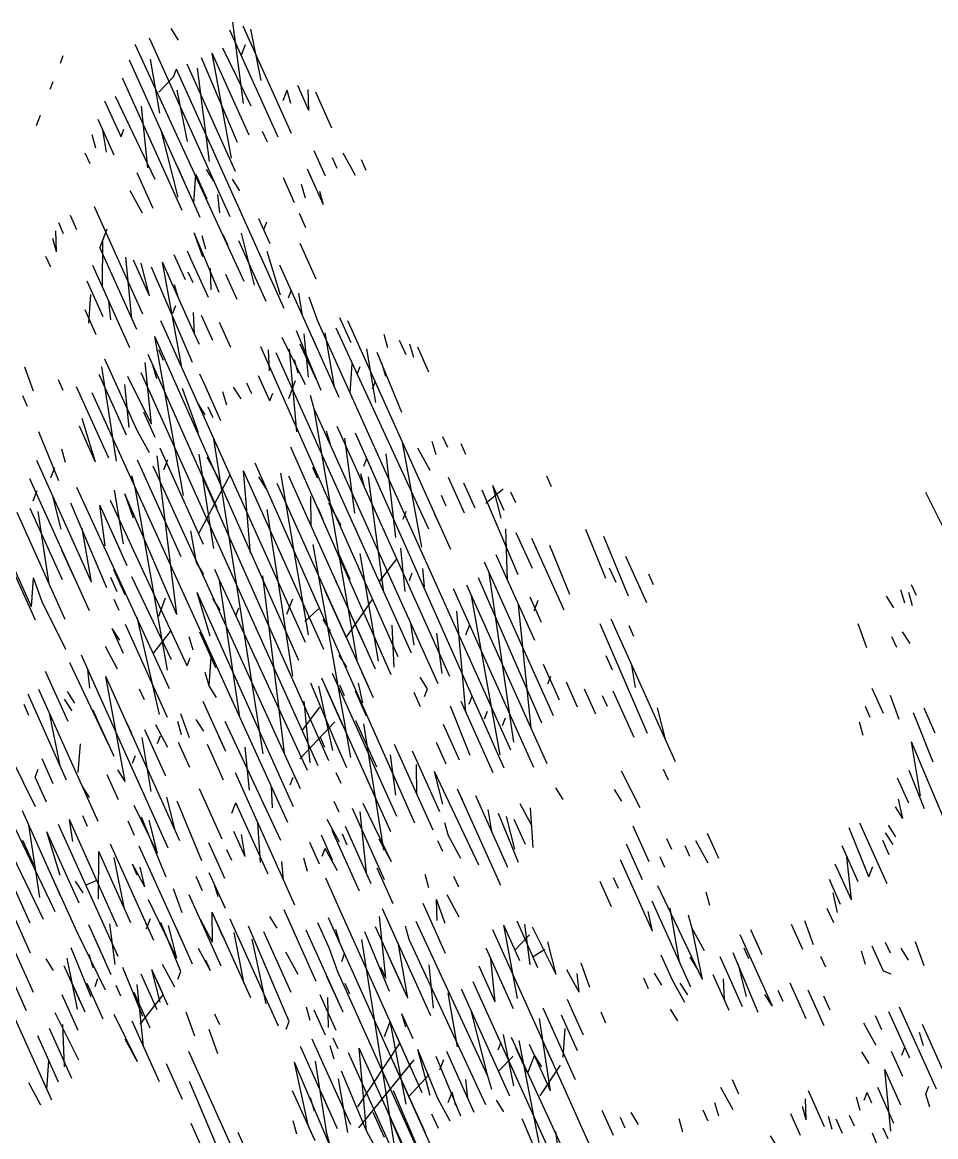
# Model space of a CAD drawing. Header units: metres. Extents: x 1851427 to 1852022, y 5183007 to 5183309.
# Drawn here: x 1851951.336 to 1851954.851, y 5183067.007 to 5183071.299 of the extents above; entities that cross this region are included whole.
import ezdxf

# ---------------------------------------------------------------- set-up
doc = ezdxf.new("R2010")
doc.units = ezdxf.units.M
doc.header["$LTSCALE"] = 2.5
doc.layers.add('FEUIL', color=7, linetype='CONTINUOUS')
doc.layers.add('TRONC', color=7, linetype='CONTINUOUS')
doc.layers.add('PRO_BAT', color=252, linetype='CONTINUOUS', lineweight=18)

# ---------------------------------------------------------------- blocks, each defined once
blk = doc.blocks.new('00_prunus')
at = {"layer": 'FEUIL', "color": 62, "linetype": 'Continuous'}
for p, q in [((1.8585, 6.9034), (2.0109, 7.0558)), ((1.9448, 6.9746), (1.9956, 7.0558)), ((1.9601, 6.9238), (2.0312, 7.0558)), ((1.8788, 6.8882), (2.0312, 7.0406)), ((1.9956, 7.0254), (1.9956, 7.005)), ((1.7924, 6.939), (1.8432, 6.9898)), ((1.8432, 6.9542), (1.8585, 6.9898)), ((1.8432, 6.9542), (1.8788, 6.9898)), ((1.9296, 6.873), (2.0464, 6.9898)), ((1.9448, 6.9238), (2.0312, 7.005)), ((1.9448, 6.8222), (2.0464, 6.9898)), ((1.8788, 6.9542), (1.894, 6.9746)), ((1.894, 6.9542), (1.894, 6.9746)), ((1.9093, 6.7206), (2.1633, 6.9746)), ((1.9448, 6.8526), (2.0617, 6.9746)), ((1.8432, 6.619), (2.1836, 6.9542)), ((1.9296, 6.8018), (2.082, 6.9542)), ((1.9804, 6.8018), (2.0617, 6.9542)), ((1.7569, 6.5986), (2.0972, 6.939)), ((2.0972, 6.9238), (2.0972, 6.939)), ((2.0972, 6.8526), (2.148, 6.939)), ((1.9804, 6.7206), (2.1836, 6.9238)), ((2.0972, 6.9238), (2.1125, 6.8882)), ((1.7061, 6.8882), (1.7213, 6.9034)), ((1.7213, 6.873), (1.7569, 6.9034)), ((1.7569, 6.873), (1.7721, 6.8882)), ((1.7721, 6.8526), (1.8077, 6.8882)), ((1.894, 6.873), (1.9093, 6.8882)), ((1.9956, 6.7002), (2.1836, 6.8882)), ((2.0312, 6.8222), (2.082, 6.9034)), ((2.3004, 6.8882), (2.3004, 6.873)), ((1.7569, 6.8018), (1.8077, 6.8526)), ((2.0617, 6.7358), (2.1836, 6.8526)), ((2.082, 6.751), (2.1328, 6.8526)), ((2.148, 6.7866), (2.1988, 6.8374)), ((2.3004, 6.8222), (2.3004, 6.8374)), ((1.7569, 6.8018), (1.7721, 6.8222)), ((1.7924, 6.8018), (1.8077, 6.8222)), ((1.8077, 6.7866), (1.8432, 6.8222)), ((2.0109, 6.7206), (2.082, 6.8222)), ((1.9093, 6.7714), (1.9296, 6.7866)), ((2.148, 6.7866), (2.148, 6.8018)), ((2.148, 6.751), (2.1988, 6.8018)), ((2.1633, 6.751), (2.1836, 6.7866)), ((1.9804, 6.7206), (1.9956, 6.7714)), ((2.1836, 6.751), (2.1988, 6.7714)), ((2.3004, 6.751), (2.3004, 6.7714)), ((1.9296, 6.7206), (1.9448, 6.751)), ((1.8229, 6.7002), (1.8585, 6.7358)), ((1.8432, 6.7206), (1.8432, 6.7358)), ((2.0464, 6.685), (2.0972, 6.7358)), ((2.1836, 6.7206), (2.1988, 6.7358)), ((0.4666, 6.6342), (0.5377, 6.7002)), ((1.7721, 6.619), (1.8229, 6.685)), ((1.7924, 6.5986), (1.8788, 6.685)), ((1.8229, 6.619), (1.8788, 6.7002)), ((1.894, 6.6698), (1.9093, 6.685)), ((2.0617, 6.6698), (2.0972, 6.7002)), ((1.7213, 6.5986), (1.7924, 6.6698)), ((1.8788, 6.5834), (1.9601, 6.6698)), ((1.9296, 6.6494), (1.9448, 6.6698)), ((1.9956, 6.497), (2.148, 6.6494)), ((1.7213, 6.5986), (1.7416, 6.6342)), ((1.7569, 6.6342), (1.7569, 6.619)), ((1.3149, 6.2938), (1.64, 6.619)), ((1.4673, 6.5834), (1.5029, 6.619)), ((1.5029, 6.5986), (1.5181, 6.619)), ((1.5181, 6.5986), (1.5384, 6.619)), ((1.6197, 6.5834), (1.6553, 6.619)), ((1.8432, 6.5834), (1.8788, 6.619)), ((1.894, 6.5834), (1.9093, 6.619)), ((1.894, 6.5682), (1.9448, 6.619)), ((1.9448, 6.5834), (1.9804, 6.619)), ((2.1125, 6.619), (2.1125, 6.5834)), ((2.1633, 6.5986), (2.1836, 6.619)), ((1.0812, 5.989), (1.6908, 6.5986)), ((1.3657, 6.3142), (1.6553, 6.5986)), ((1.4876, 6.497), (1.5689, 6.5834)), ((1.5384, 6.497), (1.5892, 6.5834)), ((1.6197, 6.497), (1.6705, 6.5834)), ((1.8788, 6.4462), (2.0109, 6.5834)), ((1.894, 6.431), (1.9956, 6.5986)), ((1.894, 6.497), (1.9956, 6.5986)), ((1.9296, 6.5834), (1.9448, 6.5986)), ((1.9956, 6.5326), (2.0312, 6.5834)), ((1.9956, 6.5326), (2.0464, 6.5834)), ((1.9956, 6.4666), (2.1125, 6.5834)), ((2.0109, 6.4818), (2.0617, 6.5834)), ((2.082, 6.5174), (2.1125, 6.5986)), ((2.1836, 6.5834), (2.1988, 6.5986)), ((2.1836, 6.5478), (2.1988, 6.5834)), ((1.6045, 6.4818), (1.6908, 6.5682)), ((1.6705, 6.497), (1.7061, 6.5682)), ((2.1836, 6.5478), (2.1988, 6.5682)), ((1.5892, 6.5478), (1.5892, 6.5326)), ((1.5892, 6.497), (1.6045, 6.5478)), ((1.6553, 6.497), (1.7061, 6.5478)), ((1.6705, 6.4818), (1.7416, 6.5478)), ((1.9956, 6.431), (2.1125, 6.5478)), ((0.4869, 6.5174), (0.5021, 6.5326)), ((1.5537, 6.5326), (1.5537, 6.5174)), ((1.6553, 6.3954), (1.7213, 6.5326)), ((1.8229, 6.497), (1.8585, 6.5326)), ((1.8585, 6.497), (1.894, 6.5326)), ((1.894, 6.497), (1.9093, 6.5326)), ((1.9448, 6.5326), (1.9448, 6.5174)), ((2.1836, 6.5174), (2.1988, 6.5326)), ((0.4869, 6.497), (0.5021, 6.5174)), ((0.5021, 6.497), (0.5174, 6.5174)), ((1.3149, 6.0906), (1.7416, 6.5174)), ((1.3352, 6.0754), (1.7721, 6.5174)), ((1.7416, 6.4818), (1.7569, 6.5174)), ((2.0617, 6.4666), (2.1125, 6.5174)), ((0.5174, 6.4818), (0.5377, 6.497)), ((1.1828, 6.4666), (1.1981, 6.4818)), ((1.3505, 6.4666), (1.3657, 6.4818)), ((1.386, 6.4666), (1.4013, 6.4818)), ((1.5029, 6.0398), (1.9601, 6.497)), ((1.6908, 6.4818), (1.6908, 6.4462)), ((2.0464, 6.4666), (2.0617, 6.497)), ((2.082, 6.4462), (2.0972, 6.497)), ((1.4013, 6.4462), (1.4165, 6.4666)), ((1.5029, 6.0043), (1.9601, 6.4666)), ((1.7213, 6.431), (1.7569, 6.4666)), ((1.8077, 6.2126), (1.9601, 6.4666)), ((2.0617, 6.431), (2.0972, 6.4666)), ((0.4666, 6.431), (0.4869, 6.4462)), ((1.2489, 6.0551), (1.64, 6.4462)), ((1.3657, 6.2786), (1.4673, 6.4462)), ((1.4013, 6.0398), (1.64, 6.4462)), ((1.4013, 6.4158), (1.4368, 6.4462)), ((1.7213, 6.431), (1.7213, 6.4462)), ((1.7569, 6.431), (1.7721, 6.4462)), ((0.4869, 6.4158), (0.5021, 6.431)), ((0.5377, 6.3954), (0.5682, 6.431)), ((1.0812, 5.9535), (1.5537, 6.431)), ((1.2336, 6.4158), (1.2489, 6.431)), ((1.2336, 6.0754), (1.5892, 6.431)), ((1.2489, 6.3802), (1.2844, 6.431)), ((1.2489, 6.3954), (1.2844, 6.431)), ((1.2641, 6.431), (1.2844, 6.3954)), ((1.386, 5.8519), (1.9601, 6.431)), ((1.7721, 6.4158), (1.7924, 6.431)), ((0.9796, 6.3294), (1.0609, 6.4158)), ((1.0304, 6.3446), (1.0965, 6.4158)), ((1.1828, 6.2938), (1.2997, 6.4158)), ((1.2997, 6.3802), (1.3352, 6.4158)), ((1.3149, 6.365), (1.3657, 6.4158)), ((1.4165, 6.2786), (1.4876, 6.4158)), ((1.5029, 6.2938), (1.5689, 6.4158)), ((1.7924, 6.3954), (1.8077, 6.4158)), ((1.7924, 6.365), (1.8432, 6.4158)), ((1.9093, 6.3142), (1.9601, 6.4158)), ((0.9441, 6.3294), (1.0101, 6.3954)), ((0.9441, 6.365), (0.9593, 6.3802)), ((1.3505, 6.365), (1.3657, 6.3802)), ((1.4013, 5.8366), (1.9601, 6.3954)), ((1.5181, 6.3802), (1.5181, 6.3954)), ((1.8077, 6.365), (1.8229, 6.3802)), ((1.8229, 6.3294), (1.8788, 6.3954)), ((1.9093, 6.3142), (1.9804, 6.3802)), ((1.9296, 6.2938), (2.0312, 6.3954)), ((1.9448, 6.2278), (2.0312, 6.3802)), ((1.0101, 6.3446), (1.0304, 6.365)), ((1.0812, 6.2938), (1.1473, 6.365)), ((1.0812, 6.2634), (1.1828, 6.365)), ((1.1625, 6.3142), (1.2133, 6.365)), ((1.1981, 6.2786), (1.2336, 6.365)), ((1.3352, 6.0398), (1.6553, 6.365)), ((1.4013, 6.177), (1.5029, 6.365)), ((1.9448, 6.2938), (1.9804, 6.365)), ((1.9448, 6.2786), (2.0312, 6.365)), ((0.365, 6.2938), (0.4005, 6.3294)), ((0.4361, 6.2938), (0.4666, 6.3294)), ((0.4666, 6.2938), (0.5021, 6.3294)), ((1.4165, 6.3294), (1.4165, 6.3142)), ((1.4165, 5.7198), (2.0312, 6.3294)), ((1.5029, 5.8214), (1.7924, 6.3294)), ((1.9601, 6.2278), (2.0617, 6.3294)), ((2.082, 6.3142), (2.0972, 6.3294)), ((2.1328, 6.2938), (2.1633, 6.3294)), ((0.3497, 6.243), (0.4158, 6.3142)), ((1.1117, 6.1922), (1.2336, 6.3142)), ((1.1981, 5.8011), (1.7061, 6.3142)), ((1.3657, 6.0398), (1.64, 6.3142)), ((1.5029, 6.0551), (1.6553, 6.3142)), ((0.4869, 6.2786), (0.5021, 6.2938)), ((0.7917, 6.0754), (0.9949, 6.2786)), ((0.9441, 6.2634), (0.9593, 6.2786)), ((1.0304, 6.0754), (1.2489, 6.2938)), ((1.0812, 6.0043), (1.2336, 6.2786)), ((1.3657, 6.0043), (1.6553, 6.2938)), ((1.4673, 6.0398), (1.7213, 6.2938)), ((1.5689, 6.243), (1.5892, 6.2938)), ((1.6553, 6.1567), (1.7213, 6.2938)), ((1.6705, 6.2786), (1.6908, 6.2938)), ((1.7213, 6.1414), (1.8077, 6.2938)), ((1.7416, 6.2786), (1.7569, 6.1567)), ((1.7416, 6.1414), (1.8788, 6.2786)), ((1.9804, 6.2126), (2.0312, 6.2786)), ((2.1328, 6.2634), (2.148, 6.2786)), ((0.2837, 6.1414), (0.4005, 6.2634)), ((0.3497, 6.177), (0.4005, 6.2634)), ((0.8577, 6.1059), (1.0101, 6.2634)), ((1.0457, 6.0551), (1.2489, 6.2634)), ((1.1117, 6.2278), (1.1473, 6.2634)), ((1.132, 6.243), (1.132, 6.2634)), ((1.3657, 6.1922), (1.4013, 6.2634)), ((1.7416, 6.0043), (1.8788, 6.2634)), ((1.8585, 6.2634), (1.8585, 6.243)), ((1.9804, 6.2126), (2.0312, 6.2634)), ((1.0101, 5.989), (1.2641, 6.243)), ((1.0609, 6.0398), (1.1625, 6.243)), ((1.3352, 6.2126), (1.3505, 6.243)), ((1.4013, 6.243), (1.4165, 6.1922)), ((1.4165, 5.7858), (1.8788, 6.243)), ((1.5029, 5.9738), (1.6553, 6.243)), ((0.3345, 6.1567), (0.3853, 6.2126)), ((0.9085, 6.177), (0.9288, 6.2126)), ((0.9593, 6.1922), (0.9796, 6.2126)), ((1.0304, 5.9738), (1.2844, 6.2278)), ((1.0965, 5.9738), (1.2489, 6.2278)), ((1.3505, 5.8722), (1.5537, 6.2126)), ((1.3657, 6.2278), (1.3657, 6.2126)), ((1.3657, 6.0551), (1.4673, 6.2278)), ((1.7721, 6.1059), (1.894, 6.2278)), ((2.0312, 6.1567), (2.0972, 6.2278)), ((2.0312, 6.1922), (2.0464, 6.2126)), ((0.365, 6.1567), (0.4005, 6.1922)), ((1.1828, 6.0246), (1.2641, 6.1922)), ((1.7213, 5.9027), (1.894, 6.1922)), ((1.2336, 6.177), (1.2336, 6.1567)), ((1.7416, 6.0043), (1.9093, 6.177)), ((1.8788, 6.0906), (1.9296, 6.177)), ((1.9093, 6.0043), (2.082, 6.177)), ((2.0464, 6.1567), (2.0464, 6.177)), ((0.365, 6.1262), (0.3853, 6.1567)), ((0.8222, 6.1059), (0.8577, 6.1567)), ((0.878, 6.0906), (0.9441, 6.1567)), ((1.0304, 6.1059), (1.0812, 6.1567)), ((1.4165, 6.1567), (1.4368, 6.0754)), ((1.6908, 5.923), (1.9296, 6.1567)), ((1.7061, 5.8722), (1.9956, 6.1567)), ((1.7416, 6.1059), (1.7721, 6.1567)), ((0.365, 6.1262), (0.3853, 6.1414)), ((0.9441, 6.1262), (0.9593, 6.1414)), ((0.9593, 6.1059), (0.9949, 6.1414)), ((0.9949, 6.1059), (1.0304, 6.1414)), ((1.0609, 6.1262), (1.0609, 6.1414)), ((1.2489, 6.0754), (1.2844, 6.1414)), ((1.3149, 6.1059), (1.3352, 6.1414)), ((1.8788, 6.0754), (1.9448, 6.1414)), ((1.894, 5.9535), (2.082, 6.1414)), ((1.9093, 6.0754), (1.9448, 6.1414)), ((1.3352, 6.0551), (1.3657, 6.1262)), ((1.4673, 5.8366), (1.6197, 6.1262)), ((1.8788, 6.0043), (1.9956, 6.1262)), ((1.9956, 6.0754), (2.0312, 6.1262)), ((2.0617, 6.1059), (2.0617, 6.1262)), ((0.3497, 6.0043), (0.4361, 6.0906)), ((0.365, 6.0906), (0.3853, 6.1059)), ((0.365, 6.0754), (0.3853, 6.0906)), ((0.4005, 6.0551), (0.4361, 6.0906)), ((1.4165, 5.8214), (1.6908, 6.0906)), ((1.5029, 6.1059), (1.5181, 6.0754)), ((1.5537, 6.1059), (1.5537, 6.0754)), ((1.5689, 5.8722), (1.6908, 6.0906)), ((1.9093, 6.0043), (1.9601, 6.0906)), ((1.9601, 5.989), (2.0617, 6.0906)), ((1.9804, 5.9738), (2.0464, 6.0906)), ((0.365, 6.0551), (0.3853, 6.0754)), ((0.3853, 6.0043), (0.4513, 6.0754)), ((1.9296, 5.923), (2.082, 6.0754)), ((0.7917, 6.0398), (0.8069, 6.0551)), ((1.1828, 6.0551), (1.1828, 6.0398)), ((1.2641, 6.0398), (1.2844, 6.0551)), ((1.4165, 5.7503), (1.7213, 6.0551)), ((1.64, 6.0551), (1.64, 6.0398)), ((1.6705, 5.989), (1.7213, 6.0551)), ((0.4005, 5.989), (0.4513, 6.0398)), ((1.0965, 5.9382), (1.1981, 6.0398)), ((1.1117, 6.0398), (1.1117, 6.0246)), ((1.1473, 6.0398), (1.1473, 6.0246)), ((1.2641, 6.0246), (1.2641, 6.0398)), ((1.7213, 5.923), (1.8432, 6.0398)), ((1.9448, 6.0043), (1.9804, 6.0398)), ((0.3853, 6.0043), (0.3853, 6.0246)), ((0.4005, 5.9535), (0.4361, 6.0246)), ((0.8222, 5.9738), (0.878, 6.0246)), ((1.1473, 5.9535), (1.2133, 6.0246)), ((1.2641, 6.0043), (1.2844, 6.0246)), ((1.7721, 6.0246), (1.7721, 5.989)), ((1.8585, 6.0043), (1.8788, 6.0246)), ((0.4005, 5.9535), (0.4513, 6.0043)), ((0.8577, 5.9738), (0.878, 5.989)), ((1.1625, 5.9382), (1.2133, 5.989)), ((1.2336, 5.8011), (1.4368, 6.0043)), ((1.2336, 5.7706), (1.4521, 5.989)), ((1.3657, 5.9738), (1.386, 6.0043)), ((1.9804, 5.9027), (2.082, 6.0043)), ((0.4158, 5.9382), (0.4513, 5.9738)), ((0.6545, 5.9382), (0.6901, 5.9738)), ((1.386, 5.8722), (1.4521, 5.9738)), ((1.386, 5.8874), (1.4673, 5.9738)), ((1.6908, 5.9535), (1.7061, 5.9738)), ((1.7061, 5.8214), (1.8077, 5.9738)), ((1.7416, 5.9738), (1.7569, 5.923)), ((1.9804, 5.9382), (2.0109, 5.9738)), ((1.9956, 5.923), (2.0109, 5.9738)), ((0.4158, 5.923), (0.4361, 5.9535)), ((0.6698, 5.923), (0.7053, 5.9535)), ((0.9593, 5.9382), (0.9796, 5.9535)), ((1.1828, 5.923), (1.2133, 5.9535)), ((1.64, 5.9027), (1.6553, 5.9535)), ((1.6908, 5.8214), (1.8229, 5.9535)), ((0.7053, 5.923), (0.7206, 5.9382)), ((0.7409, 5.923), (0.7561, 5.9382)), ((0.7714, 5.8874), (0.8222, 5.9382)), ((1.2336, 5.735), (1.3505, 5.9382)), ((1.4165, 5.8366), (1.4673, 5.9382)), ((1.4368, 5.9382), (1.4521, 5.8874)), ((1.6908, 5.923), (1.6908, 5.9382)), ((1.8229, 5.923), (1.8432, 5.9382)), ((0.2329, 5.8874), (0.2634, 5.923)), ((0.4158, 5.9027), (0.4361, 5.923)), ((1.1625, 5.8366), (1.2489, 5.923)), ((1.1625, 5.8011), (1.2844, 5.923)), ((1.4013, 5.923), (1.4368, 5.8366)), ((1.64, 5.9027), (1.6553, 5.923)), ((0.2634, 5.8874), (0.2837, 5.9027)), ((0.2989, 5.8874), (0.3142, 5.9027)), ((0.2989, 5.8519), (0.3345, 5.8874)), ((0.7409, 5.8874), (0.7561, 5.9027)), ((0.7714, 5.8519), (0.8222, 5.9027)), ((0.9796, 5.8366), (1.0101, 5.9027)), ((0.9949, 5.8722), (1.0304, 5.9027)), ((1.0101, 5.7858), (1.1117, 5.8874)), ((1.0101, 5.7503), (1.1473, 5.8874)), ((1.0609, 5.7706), (1.1981, 5.9027)), ((1.132, 5.8722), (1.1473, 5.8874)), ((1.1625, 5.8519), (1.1981, 5.9027)), ((1.2133, 5.8519), (1.2336, 5.9027)), ((1.2489, 5.8366), (1.2844, 5.9027)), ((0.3345, 5.8519), (0.3497, 5.8722)), ((0.7206, 5.7706), (0.8222, 5.8722)), ((0.9949, 5.8366), (1.0304, 5.8722)), ((0.9949, 5.8011), (1.0609, 5.8722)), ((1.0101, 5.8214), (1.0457, 5.8722)), ((1.0609, 5.8366), (1.0812, 5.8722)), ((0.2837, 5.8519), (0.2989, 5.8519)), ((0.6037, 5.7198), (0.7409, 5.8519)), ((1.4165, 5.6842), (1.5892, 5.8519)), ((1.5892, 5.6182), (1.8229, 5.8519)), ((1.6045, 5.5979), (1.8585, 5.8519)), ((1.7213, 5.6842), (1.8229, 5.8519)), ((1.7416, 5.8366), (1.7569, 5.8519)), ((1.7721, 5.735), (1.894, 5.8519)), ((1.8432, 5.8214), (1.8585, 5.8519)), ((0.4005, 5.8214), (0.4158, 5.8366)), ((0.5174, 5.8011), (0.5529, 5.8366)), ((0.8069, 5.8214), (0.8222, 5.8366)), ((1.64, 5.8011), (1.6705, 5.8366)), ((0.4666, 5.7198), (0.5682, 5.8214)), ((0.619, 5.6995), (0.7409, 5.8214)), ((0.6545, 5.735), (0.7053, 5.8214)), ((0.8069, 5.7858), (0.8425, 5.8214)), ((1.5029, 5.7503), (1.5384, 5.8214)), ((1.5689, 5.8011), (1.5892, 5.8214)), ((1.6553, 5.8011), (1.6705, 5.8214)), ((1.8585, 5.7503), (1.9296, 5.8214)), ((0.111, 5.6995), (0.1973, 5.7858)), ((0.1313, 5.6842), (0.2481, 5.8011)), ((0.1973, 5.7198), (0.2634, 5.7858)), ((0.4869, 5.6995), (0.5682, 5.7858)), ((0.6037, 5.7198), (0.6545, 5.8011)), ((0.619, 5.7706), (0.6545, 5.8011)), ((0.7206, 5.7706), (0.7409, 5.8011)), ((1.0965, 5.7706), (1.132, 5.8011)), ((1.2133, 5.7198), (1.2997, 5.8011)), ((1.2133, 5.6842), (1.3149, 5.7858)), ((1.2489, 5.6842), (1.2997, 5.7858)), ((1.4368, 5.7858), (1.4368, 5.8011)), ((1.5892, 5.7858), (1.6045, 5.8011)), ((1.6197, 5.7503), (1.6553, 5.7858)), ((1.6553, 5.7198), (1.7213, 5.7858)), ((1.6705, 5.7706), (1.7061, 5.8011)), ((1.6908, 5.7706), (1.6908, 5.7858)), ((1.7416, 5.5979), (1.9296, 5.7858)), ((1.8077, 5.7706), (1.8229, 5.7858)), ((1.8585, 5.7858), (1.8788, 5.8011)), ((1.8585, 5.7706), (1.8788, 5.7858)), ((0.1821, 5.7503), (0.1973, 5.7706)), ((0.2634, 5.7503), (0.2837, 5.7706)), ((0.365, 5.7503), (0.3853, 5.7706)), ((0.365, 5.7198), (0.4158, 5.7706)), ((0.4005, 5.7198), (0.4513, 5.7706)), ((0.5174, 5.7198), (0.5529, 5.7706)), ((1.3505, 5.5826), (1.5384, 5.7706)), ((1.4521, 5.735), (1.4673, 5.7706)), ((1.6705, 5.6842), (1.7213, 5.7706)), ((1.8229, 5.6487), (1.9448, 5.7706)), ((0.2634, 5.7198), (0.2989, 5.7503)), ((0.4513, 5.735), (0.4666, 5.7503)), ((0.5174, 5.6995), (0.5682, 5.7503)), ((1.2336, 5.669), (1.3149, 5.7503)), ((1.8432, 5.669), (1.894, 5.7503)), ((1.9296, 5.735), (1.9448, 5.7503)), ((0.2126, 5.7198), (0.2126, 5.735)), ((0.4666, 5.7198), (0.4869, 5.735)), ((0.5377, 5.6842), (0.5885, 5.735)), ((0.5529, 5.6995), (0.5682, 5.735)), ((1.0812, 5.7198), (1.0965, 5.735)), ((1.2489, 5.6487), (1.3352, 5.735)), ((1.2997, 5.7198), (1.3149, 5.735)), ((1.7213, 5.735), (1.7213, 5.7198)), ((0.1973, 5.6842), (0.2329, 5.7198)), ((1.3149, 5.6842), (1.3505, 5.7198)), ((1.4165, 5.6182), (1.5181, 5.7198)), ((1.5181, 5.6995), (1.5181, 5.7198)), ((1.7416, 5.2626), (2.1988, 5.7198)), ((1.7721, 5.3286), (2.1633, 5.7198)), ((1.8077, 5.669), (1.8229, 5.7198)), ((0.1465, 5.669), (0.1465, 5.6842)), ((0.1821, 5.5826), (0.2329, 5.6842)), ((0.1821, 5.6334), (0.2329, 5.6842)), ((0.2634, 5.6842), (0.2837, 5.6995)), ((0.619, 5.6842), (0.6393, 5.6995)), ((0.619, 5.669), (0.6545, 5.6995)), ((0.8577, 5.6334), (0.9288, 5.6995)), ((0.8577, 5.6334), (0.8933, 5.6842)), ((0.8933, 5.6334), (0.9593, 5.6995)), ((0.9085, 5.6334), (0.9441, 5.6995)), ((0.9085, 5.5674), (0.9796, 5.6842)), ((0.9288, 5.6842), (0.9441, 5.6487)), ((0.9288, 5.6334), (0.9796, 5.6842)), ((1.0609, 5.669), (1.0965, 5.6995)), ((1.0812, 5.6487), (1.1117, 5.6842)), ((1.0965, 5.6487), (1.1117, 5.6842)), ((1.3352, 5.6842), (1.3352, 5.6995)), ((1.3352, 5.669), (1.3657, 5.6995)), ((1.4368, 5.6334), (1.4673, 5.6995)), ((1.5384, 5.5979), (1.6197, 5.6842)), ((1.6045, 5.6334), (1.64, 5.6842)), ((1.7213, 5.6842), (1.7416, 5.6995)), ((1.7213, 5.6487), (1.7569, 5.6842)), ((0.1313, 5.6487), (0.1465, 5.669)), ((0.7714, 5.4455), (0.9949, 5.669)), ((0.7917, 5.6334), (0.8222, 5.669)), ((0.8933, 5.669), (0.9085, 5.6487)), ((1.0609, 5.5979), (1.132, 5.669)), ((1.3505, 5.6487), (1.3657, 5.669)), ((1.4673, 5.6334), (1.4876, 5.669)), ((1.4673, 5.6334), (1.5029, 5.669)), ((1.8432, 5.6334), (1.8788, 5.669)), ((0.1821, 5.5979), (0.2329, 5.6487)), ((0.619, 5.6334), (0.6393, 5.6487)), ((0.8069, 5.6182), (0.8222, 5.6487)), ((0.8069, 5.6182), (0.8425, 5.6487)), ((1.386, 5.6182), (1.4013, 5.6487)), ((1.6197, 5.5826), (1.6908, 5.6487)), ((1.7721, 5.6334), (1.7924, 5.6487)), ((1.8585, 5.5826), (1.9296, 5.6487)), ((1.8788, 5.6334), (1.8788, 5.6487)), ((0.2329, 5.6182), (0.2481, 5.6334)), ((0.2481, 5.6182), (0.2481, 5.6334)), ((0.9085, 5.5471), (0.9949, 5.6334)), ((0.9085, 5.415), (1.132, 5.6334)), ((1.0457, 5.481), (1.1981, 5.6334)), ((1.4876, 5.6182), (1.5029, 5.6334)), ((1.6197, 5.5826), (1.6553, 5.6334)), ((1.8432, 5.5979), (1.8788, 5.6334)), ((0.2481, 5.5979), (0.2634, 5.6182)), ((0.9441, 5.5471), (0.9796, 5.6182)), ((1.1473, 5.5166), (1.1981, 5.6182)), ((1.6705, 5.5979), (1.6908, 5.6182)), ((0.1821, 5.5674), (0.1973, 5.5826)), ((0.2481, 5.5674), (0.2634, 5.5826)), ((0.2481, 5.5674), (0.2634, 5.5826)), ((0.2989, 5.5471), (0.3497, 5.5979)), ((0.3345, 5.5471), (0.3497, 5.5826)), ((0.8069, 5.5826), (0.8222, 5.5979)), ((0.8425, 5.1407), (1.2844, 5.5826)), ((0.8933, 5.3642), (1.132, 5.5979)), ((0.9441, 5.5471), (0.9949, 5.5979)), ((1.0101, 5.3439), (1.2641, 5.5979)), ((1.0965, 5.4963), (1.1981, 5.5979)), ((1.0965, 5.4963), (1.1473, 5.5826)), ((1.132, 5.4963), (1.2133, 5.5826)), ((1.4876, 5.5826), (1.5029, 5.5979)), ((1.64, 5.4302), (1.7924, 5.5826)), ((1.7569, 5.5826), (1.7721, 5.5979)), ((1.7721, 5.5471), (1.7924, 5.5826)), ((0.1313, 5.481), (0.2126, 5.5674)), ((0.2634, 5.5471), (0.2837, 5.5674)), ((0.2837, 5.5471), (0.2989, 5.5674)), ((0.3345, 5.5471), (0.3497, 5.5674)), ((0.4666, 5.5471), (0.4869, 5.5674)), ((0.6698, 5.2423), (0.9949, 5.5674)), ((0.7561, 5.4658), (0.8577, 5.5674)), ((0.7714, 5.5166), (0.8222, 5.5674)), ((1.0101, 5.2118), (1.2133, 5.5674)), ((1.0457, 5.4963), (1.0812, 5.5674)), ((1.2641, 5.5318), (1.2997, 5.5674)), ((1.2641, 5.4658), (1.3657, 5.5674)), ((1.4876, 5.5471), (1.5029, 5.5674)), ((1.5689, 5.4302), (1.7061, 5.5674)), ((1.6197, 5.3794), (1.8077, 5.5674)), ((1.7569, 5.4455), (1.8788, 5.5674)), ((0.3345, 5.5166), (0.365, 5.5471)), ((0.4666, 5.5166), (0.5021, 5.5471)), ((0.7917, 5.4963), (0.8069, 5.5471)), ((0.7917, 5.4302), (0.8577, 5.5471)), ((0.8577, 5.3947), (1.0101, 5.5471)), ((1.2844, 5.5166), (1.3149, 5.5471)), ((1.3657, 5.5318), (1.386, 5.5471)), ((1.5892, 5.5166), (1.6197, 5.5471)), ((1.6197, 5.5166), (1.64, 5.5471)), ((1.6197, 5.5166), (1.6553, 5.5471)), ((1.6197, 5.4455), (1.7213, 5.5471)), ((1.64, 5.4658), (1.6908, 5.5471)), ((1.6908, 5.4658), (1.7213, 5.5471)), ((1.7213, 5.4455), (1.8229, 5.5471)), ((1.7416, 5.227), (2.0617, 5.5471)), ((1.7721, 5.481), (1.8229, 5.5471)), ((1.7924, 5.4302), (1.8585, 5.5471)), ((0.9796, 5.4455), (1.0304, 5.5318)), ((1.2336, 5.5166), (1.2336, 5.5318)), ((1.4368, 5.4302), (1.5384, 5.5318)), ((1.5384, 5.4963), (1.5689, 5.5318)), ((1.7721, 5.4302), (1.8788, 5.5318)), ((0.4869, 5.4963), (0.5021, 5.5166)), ((0.9085, 5.415), (0.9796, 5.5166)), ((1.2844, 5.3794), (1.4165, 5.5166)), ((1.2997, 5.4302), (1.386, 5.5166)), ((1.2997, 5.3642), (1.4521, 5.5166)), ((1.3657, 5.3947), (1.4876, 5.5166)), ((1.4673, 5.4658), (1.4876, 5.5166)), ((1.7924, 5.3794), (1.9296, 5.5166)), ((0.365, 5.481), (0.3853, 5.4963)), ((0.5021, 5.481), (0.5174, 5.4963)), ((0.6698, 5.2778), (0.8933, 5.4963)), ((0.7206, 5.2423), (0.878, 5.4963)), ((0.7917, 5.4302), (0.8577, 5.4963)), ((0.7917, 5.481), (0.8069, 5.415)), ((0.8425, 5.481), (0.8425, 5.4455)), ((0.8577, 5.415), (0.9085, 5.4963)), ((0.8933, 5.1559), (1.2336, 5.4963)), ((0.9085, 5.481), (0.9085, 5.4658)), ((1.1981, 5.4658), (1.2133, 5.481)), ((1.1981, 5.4302), (1.2489, 5.481)), ((1.2997, 5.4658), (1.3352, 5.4963)), ((1.3352, 5.3947), (1.4013, 5.4963)), ((1.386, 5.415), (1.4368, 5.4963)), ((1.7061, 5.4963), (1.7213, 5.481)), ((1.7213, 5.4658), (1.7416, 5.481)), ((1.7721, 5.3947), (1.8788, 5.4963)), ((0.5377, 5.4455), (0.5529, 5.4658)), ((0.878, 5.4658), (0.8933, 5.4302)), ((1.0812, 5.4455), (1.0965, 5.4658)), ((1.4876, 5.415), (1.5384, 5.4658)), ((1.5029, 5.3947), (1.5689, 5.4658)), ((1.5181, 5.415), (1.5537, 5.4658)), ((1.5892, 5.4455), (1.5892, 5.4658)), ((0.619, 5.4302), (0.6393, 5.4455)), ((1.0304, 5.3134), (1.1117, 5.4455)), ((1.1117, 5.4455), (1.1117, 5.415)), ((1.2133, 5.3947), (1.2336, 5.4455)), ((0.6393, 5.415), (0.6545, 5.4302)), ((0.6545, 5.3947), (0.6901, 5.4302)), ((0.9085, 5.3439), (0.9949, 5.4302)), ((1.1981, 5.3947), (1.2336, 5.4302)), ((1.4521, 5.415), (1.4673, 5.4302)), ((1.6197, 5.3642), (1.6553, 5.4302)), ((0.9288, 5.3286), (1.0101, 5.415)), ((0.9796, 5.3439), (1.0457, 5.415)), ((0.9949, 5.3947), (0.9949, 5.415)), ((0.9949, 5.3439), (1.0457, 5.415)), ((1.0812, 5.415), (1.1117, 5.2778)), ((1.2133, 5.3794), (1.2489, 5.415)), ((1.2489, 5.3947), (1.2641, 5.415)), ((1.6197, 5.3439), (1.6908, 5.415)), ((0.8577, 5.3642), (0.878, 5.3794)), ((0.9288, 5.3642), (0.9441, 5.3947)), ((0.9949, 5.227), (1.1473, 5.3794)), ((1.0101, 5.3794), (1.0304, 5.3286)), ((1.0457, 5.3947), (1.0965, 5.2423)), ((1.0812, 5.2423), (1.1473, 5.3794)), ((1.1828, 5.3642), (1.1981, 5.3794)), ((1.2844, 5.3642), (1.2844, 5.3794)), ((1.5029, 5.3794), (1.5029, 5.3947)), ((1.5029, 5.3642), (1.5384, 5.3947)), ((1.5029, 5.3286), (1.5537, 5.3794)), ((1.5181, 5.3286), (1.5537, 5.3794)), ((1.6197, 5.3134), (1.7061, 5.3947)), ((0.6901, 5.2423), (0.7561, 5.3642)), ((0.6901, 5.227), (0.8222, 5.3642)), ((0.9593, 5.3439), (0.9593, 5.3642)), ((1.0101, 5.2118), (1.1625, 5.3642)), ((1.1117, 5.2423), (1.2336, 5.3642)), ((1.5181, 5.3134), (1.5689, 5.3642)), ((1.64, 5.2931), (1.7061, 5.3642)), ((1.132, 5.227), (1.2489, 5.3439)), ((1.5181, 5.3439), (1.5384, 5.2778)), ((1.5181, 5.2423), (1.5689, 5.3439)), ((1.64, 5.0899), (1.894, 5.3439)), ((1.6553, 5.2626), (1.7061, 5.3439)), ((1.0812, 5.2423), (1.1625, 5.3286)), ((1.1117, 5.227), (1.1625, 5.3134)), ((1.132, 5.1915), (1.2489, 5.3134)), ((1.1473, 5.2118), (1.2133, 5.3286)), ((1.1828, 5.2118), (1.2489, 5.3134)), ((1.5181, 5.2778), (1.5689, 5.3286)), ((1.64, 5.3134), (1.64, 5.3286)), ((1.64, 5.2626), (1.6908, 5.3134)), ((1.5181, 5.2423), (1.5537, 5.2778)), ((1.64, 5.227), (1.6908, 5.2778)), ((1.1625, 5.1915), (1.2336, 5.2626)), ((1.5181, 5.2118), (1.5537, 5.2423)), ((1.6197, 5.1762), (1.6908, 5.2423)), ((1.1981, 5.1915), (1.2133, 5.2118)), ((1.6197, 5.1407), (1.6908, 5.2118)), ((1.64, 5.1559), (1.6705, 5.227)), ((1.64, 5.1254), (1.7061, 5.1915)), ((1.6553, 5.1051), (1.6705, 5.1559)), ((1.6553, 5.0746), (1.6908, 5.1051))]:
    blk.add_line(p, q, dxfattribs=at)
at = {"layer": 'TRONC', "color": 39, "linetype": 'Continuous'}
for p, q in [((1.9448, 6.9898), (1.9601, 7.005)), ((2.1125, 6.9898), (2.1328, 7.005)), ((2.0617, 6.9034), (2.082, 6.9238)), ((1.7924, 6.8374), (1.8077, 6.8526)), ((1.9804, 6.8222), (1.9956, 6.8374)), ((1.9601, 6.7714), (1.9804, 6.7866)), ((1.7721, 6.751), (1.7924, 6.7714)), ((1.9601, 6.7358), (1.9956, 6.7714)), ((2.0109, 6.751), (2.0312, 6.7714)), ((1.7213, 6.6698), (1.7721, 6.7206)), ((1.9601, 6.7002), (1.9804, 6.7206)), ((1.9296, 6.6342), (1.9601, 6.6698)), ((1.6908, 6.5986), (1.7213, 6.6342)), ((1.9448, 6.619), (1.9601, 6.6342)), ((1.5537, 6.5986), (1.5689, 6.619)), ((1.6705, 6.5478), (1.7213, 6.5986)), ((1.5384, 6.5478), (1.5537, 6.5682)), ((1.64, 6.4818), (1.7213, 6.5682)), ((1.9448, 6.5478), (1.9601, 6.5682)), ((1.5384, 6.5174), (1.5537, 6.5326)), ((1.6908, 6.497), (1.7061, 6.5174)), ((1.8788, 6.4818), (1.894, 6.497)), ((1.64, 6.4462), (1.6553, 6.4666)), ((1.9296, 6.431), (1.9448, 6.4462)), ((1.8432, 6.4158), (1.8585, 6.431)), ((1.5029, 6.3802), (1.5384, 6.4158)), ((1.5892, 6.3954), (1.6045, 6.4158)), ((1.9296, 6.3954), (1.9448, 6.4158)), ((1.8229, 6.365), (1.8432, 6.3802)), ((1.5029, 6.3446), (1.5181, 6.365)), ((1.5537, 6.3294), (1.5892, 6.365)), ((1.9093, 6.3446), (1.9296, 6.365)), ((1.3505, 6.3294), (1.3657, 6.3446)), ((1.5892, 6.3294), (1.6045, 6.3446)), ((1.7569, 6.2938), (1.7924, 6.3294)), ((1.894, 6.2938), (1.9296, 6.3294)), ((1.4876, 6.2634), (1.5029, 6.2786)), ((1.5181, 6.2634), (1.5537, 6.2938)), ((1.5537, 6.2634), (1.5689, 6.2786)), ((1.7569, 6.2634), (1.7924, 6.2938)), ((1.894, 6.2634), (1.9296, 6.2938)), ((0.4869, 6.243), (0.5021, 6.2634)), ((1.7416, 6.2126), (1.7924, 6.2634)), ((1.894, 6.2278), (1.9093, 6.243)), ((1.4673, 6.177), (1.5029, 6.2126)), ((1.894, 6.1922), (1.9093, 6.2126)), ((1.7213, 6.1567), (1.7569, 6.1922)), ((1.4013, 6.0754), (1.5029, 6.177)), ((1.8788, 6.1414), (1.9093, 6.177)), ((1.4368, 6.0754), (1.5029, 6.1414)), ((1.4673, 6.0754), (1.4876, 6.0906)), ((1.5029, 6.0754), (1.5181, 6.0906)), ((1.6908, 6.0906), (1.7061, 6.1059)), ((1.7213, 6.0906), (1.7416, 6.1059)), ((1.8585, 6.0551), (1.9093, 6.1059)), ((1.64, 5.9738), (1.7213, 6.0551)), ((1.6705, 6.0398), (1.6908, 6.0551)), ((1.4165, 6.0246), (1.4368, 6.0398)), ((1.8432, 6.0043), (1.8788, 6.0398)), ((1.3505, 5.989), (1.386, 6.0246)), ((1.3505, 5.9535), (1.386, 5.989)), ((1.4013, 5.9738), (1.4165, 5.989)), ((1.64, 5.9382), (1.6908, 5.989)), ((1.8432, 5.9738), (1.8585, 5.989)), ((1.9956, 5.923), (2.0617, 5.989)), ((1.386, 5.923), (1.4368, 5.9738)), ((1.2997, 5.8722), (1.3657, 5.9382)), ((1.8077, 5.9027), (1.8432, 5.9382)), ((1.9093, 5.8722), (1.9804, 5.9382)), ((0.4361, 5.8519), (0.4666, 5.8874)), ((1.3505, 5.8519), (1.386, 5.8874)), ((1.4013, 5.8722), (1.4165, 5.8874)), ((1.6197, 5.8874), (1.64, 5.9027)), ((1.8077, 5.8722), (1.8432, 5.9027)), ((0.4513, 5.8366), (0.4869, 5.8722)), ((0.6393, 5.8519), (0.6545, 5.8722)), ((1.2641, 5.8011), (1.3352, 5.8722)), ((1.5689, 5.8011), (1.64, 5.8722)), ((1.8077, 5.8011), (1.8788, 5.8722)), ((1.7924, 5.8214), (1.8229, 5.8519)), ((1.3505, 5.8214), (1.3657, 5.8366)), ((1.6197, 5.8214), (1.64, 5.8366)), ((0.5174, 5.8011), (0.5377, 5.8214)), ((0.6545, 5.8011), (0.6698, 5.8214)), ((1.132, 5.8011), (1.1473, 5.8214)), ((0.5377, 5.7858), (0.5529, 5.8011)), ((1.132, 5.7706), (1.1473, 5.7858)), ((1.3352, 5.7706), (1.3505, 5.7858)), ((1.5537, 5.7503), (1.5892, 5.7858)), ((1.7416, 5.7706), (1.7569, 5.7858)), ((0.5682, 5.7503), (0.5885, 5.7706)), ((1.7569, 5.7198), (1.8077, 5.7706)), ((0.619, 5.735), (0.6393, 5.7503)), ((1.2133, 5.7198), (1.2489, 5.7503)), ((1.3149, 5.7198), (1.3505, 5.7503)), ((0.6545, 5.6995), (0.6901, 5.735)), ((1.6908, 5.6842), (1.7416, 5.735)), ((1.132, 5.6995), (1.1473, 5.7198)), ((1.5181, 5.6487), (1.5892, 5.7198)), ((0.6698, 5.6842), (0.6901, 5.6995)), ((0.6901, 5.669), (0.7053, 5.6842)), ((1.1828, 5.6487), (1.2336, 5.6995)), ((1.2997, 5.669), (1.3352, 5.6995)), ((1.2641, 5.5979), (1.3149, 5.6487)), ((1.1473, 5.5826), (1.1981, 5.6334)), ((1.5029, 5.5979), (1.5384, 5.6334)), ((1.5892, 5.5471), (1.6705, 5.6334)), ((1.132, 5.5979), (1.1473, 5.6182)), ((0.7409, 5.5826), (0.7561, 5.5979)), ((0.7714, 5.5471), (0.8069, 5.5826)), ((1.4673, 5.5318), (1.5181, 5.5826)), ((1.5181, 5.4455), (1.6553, 5.5826)), ((1.2489, 5.5471), (1.2641, 5.5674)), ((1.5181, 5.5471), (1.5384, 5.5674)), ((1.0965, 5.4963), (1.1473, 5.5471)), ((1.64, 5.5318), (1.6553, 5.5471)), ((1.1473, 5.5166), (1.1625, 5.5318)), ((1.2336, 5.4963), (1.2641, 5.5318)), ((0.8069, 5.481), (0.8425, 5.5166)), ((1.1981, 5.4302), (1.2844, 5.5166)), ((1.4521, 5.481), (1.4876, 5.5166)), ((1.8229, 5.481), (1.8585, 5.5166)), ((0.8222, 5.4658), (0.8425, 5.481)), ((0.8425, 5.4455), (0.878, 5.481)), ((1.4673, 5.4658), (1.5029, 5.4963)), ((1.5181, 5.415), (1.6045, 5.4963)), ((1.7061, 5.3947), (1.8077, 5.4963)), ((0.8425, 5.415), (0.8933, 5.4658)), ((1.0609, 5.4302), (1.0965, 5.4658)), ((1.5689, 5.4302), (1.6045, 5.4658)), ((0.1465, 4.8206), (0.7714, 5.4455)), ((1.1981, 5.3947), (1.2489, 5.4455)), ((1.4521, 5.415), (1.4876, 5.4455)), ((0.8577, 5.3947), (0.8933, 5.4302)), ((1.0101, 5.3439), (1.0965, 5.4302)), ((1.7569, 5.415), (1.7721, 5.4302)), ((0.8933, 5.3947), (0.9085, 5.415)), ((1.64, 5.3642), (1.6908, 5.415)), ((0.9796, 5.2778), (1.0812, 5.3794)), ((1.5029, 5.3642), (1.5384, 5.3947)), ((0.9441, 5.3439), (0.9593, 5.3642)), ((1.1828, 5.3439), (1.1981, 5.3642)), ((1.5181, 5.3439), (1.5384, 5.3642)), ((1.5384, 5.2931), (1.6045, 5.3642)), ((1.6553, 5.3439), (1.6705, 5.3642)), ((0.9441, 5.3134), (0.9796, 5.3439)), ((1.4013, 5.3286), (1.4165, 5.3439)), ((0.9288, 5.1915), (1.0609, 5.3286)), ((0.9593, 5.2931), (0.9796, 5.3134)), ((1.386, 5.2778), (1.4165, 5.3134)), ((1.4368, 5.2931), (1.4673, 5.3286)), ((1.5892, 5.3134), (1.6045, 5.3286)), ((1.6045, 5.2626), (1.6553, 5.3134)), ((1.6553, 5.2778), (1.7061, 5.3286)), ((1.7213, 5.3134), (1.7416, 5.3286)), ((0.9288, 5.1559), (1.0609, 5.2931)), ((1.0457, 5.2423), (1.0812, 5.2778)), ((1.1473, 5.2423), (1.1828, 5.2778)), ((1.4673, 5.1915), (1.5537, 5.2778)), ((1.5181, 5.2118), (1.5892, 5.2778)), ((1.1828, 5.2423), (1.1981, 5.2626)), ((1.2641, 5.0899), (1.4368, 5.2626)), ((1.0457, 5.2118), (1.0812, 5.2423)), ((1.132, 5.1915), (1.1473, 5.2118)), ((1.1625, 5.1915), (1.1828, 5.2118)), ((1.2997, 5.0899), (1.4165, 5.2118)), ((1.4165, 5.1762), (1.4673, 5.227)), ((1.2489, 5.1051), (1.2997, 5.1559)), ((1.2844, 5.0391), (1.386, 5.1407))]:
    blk.add_line(p, q, dxfattribs=at)

msp = doc.modelspace()

# ---------------------------------------------------------------- block references
at = {"layer": 'PRO_BAT', "xscale": -2.100000000007398, "yscale": 2.099999999994905, "zscale": 2.1, "rotation": 339.22055588187}
msp.add_blockref('00_prunus', (1851950.877, 5183055.9319), dxfattribs=at)

doc.saveas('drawing.dxf')
